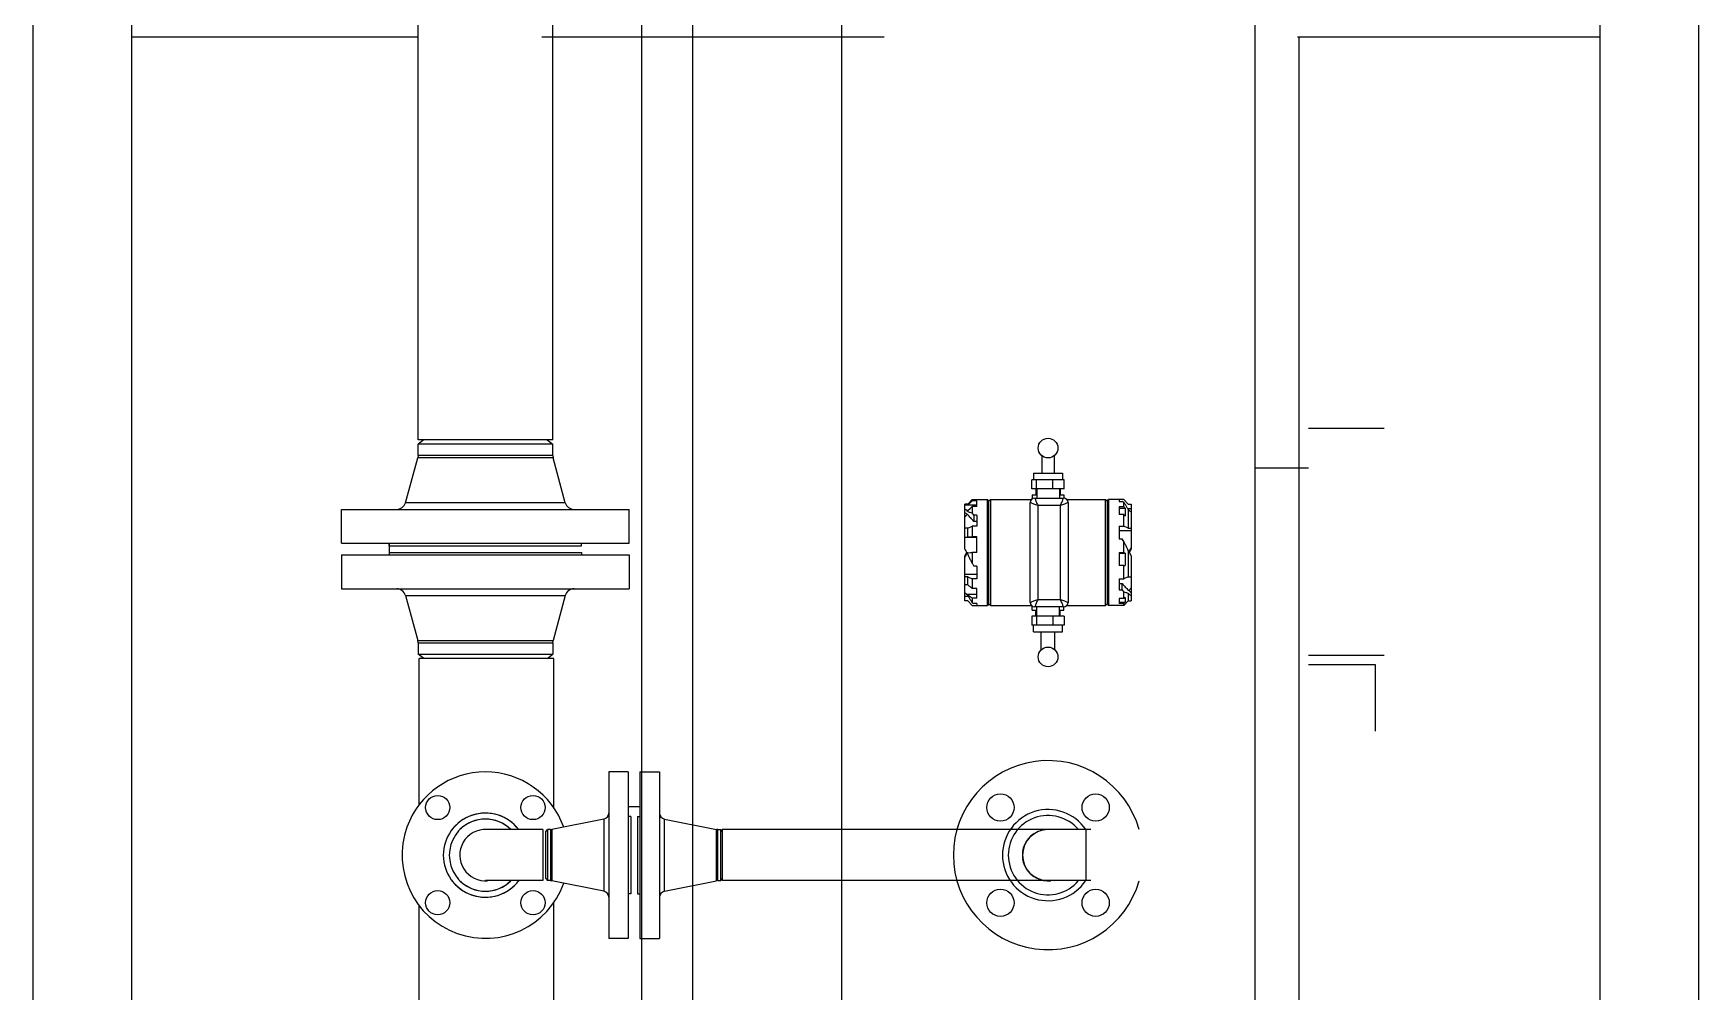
# Model space of a CAD drawing. Header units: millimetres. Extents: x 18255 to 228708, y -2217 to 146640.
# Drawn here: x 73060 to 74160, y 82869 to 83503 of the extents above; entities that cross this region are included whole.
import ezdxf

# ---------------------------------------------------------------- set-up
doc = ezdxf.new("R2010")
doc.units = ezdxf.units.MM
doc.layers.add('设备', color=8, linetype='Continuous')

msp = doc.modelspace()

# ---------------------------------------------------------------- linework, layer by layer
at = {"layer": '设备'}
for p, q in [((73060.04861356638, 82942.85242975979), (73060.04861356638, 87198.15242975982)), ((73125.04861356597, 82942.85242975979), (73125.04861356507, 87198.15242975982)), ((74160.04861356583, 82453.90242975985), (74160.04861356583, 87198.15242975982)), ((74095.04861356443, 82325.99342430284), (74095.04861356443, 84142.65175577611)), ((73060.04861356458, 81297.951755776), (73060.04861356458, 83585.20175577608)), ((73125.04861356507, 81211.20175577607), (73125.04861356507, 83585.20175577608)), ((73314.19861356524, 83234.20242975975), (73314.19861356524, 83585.30242975985)), ((73403.09861356587, 83234.20242975975), (73403.09861356587, 83585.30242975985)), ((73461.79861356548, 83585.30242975985), (73461.79861356548, 83014.70242975983)), ((73495.49861356543, 83585.30242975985), (73495.49861356543, 82979.81522503527)), ((73593.78027073952, 83557.30242975982), (73593.78027073952, 82589.70242975987)), ((73866.77968500779, 83557.30242975982), (73866.77968500779, 82589.70242975987)), ((73258.54861356589, 83500.3024297598), (73125.04861356597, 83500.3024297598)), ((73314.19861356524, 83500.3024297598), (73258.54861356589, 83500.3024297598)), ((73593.78027073952, 83500.3024297598), (73395.88027073847, 83500.3024297598)), ((73461.79861356548, 83500.3024297598), (73403.09861356587, 83500.3024297598)), ((73622.14861356557, 83500.3024297598), (73495.49861356543, 83500.3024297598)), ((74095.04861356624, 83500.3024297598), (73895.14861356572, 83500.3024297598)), ((73895.88027073847, 83500.3024297598), (73895.88027073847, 82272.70242975987)), ((73952.38027073909, 83241.7024297597), (73902.38027073888, 83241.7024297597)), ((73403.09861356587, 83234.20242975975), (73314.19861356524, 83234.20242975975)), ((73317.89861356636, 83234.20242975975), (73314.19861356524, 83231.36331990417)), ((73403.09861356587, 83231.36331990417), (73314.19861356524, 83231.36331990417)), ((73314.19861356524, 83223.90852919943), (73314.19861356524, 83231.36331990417)), ((73399.39861356566, 83234.20242975975), (73403.09861356587, 83231.36331990417)), ((73403.09861356587, 83223.90852919943), (73403.09861356587, 83231.36331990417)), ((73305.85710865768, 83192.61881496526), (73313.98585506584, 83222.3249144049)), ((73314.19861356524, 83223.90852919943), (73313.98585506584, 83222.3249144049)), ((73403.31137206528, 83222.3249144049), (73313.98585506584, 83222.3249144049)), ((73403.09861356587, 83223.90852919943), (73314.19861356524, 83223.90852919943)), ((73403.09861356587, 83223.90852919943), (73403.31137206528, 83222.3249144049)), ((73411.44011847433, 83192.61881496526), (73403.31137206528, 83222.3249144049)), ((73461.79861356548, 83218.90175577618), (73461.79861356455, 81956.69342430301)), ((73726.28027073923, 83223.64875987613), (73726.28027073923, 83212.20242975983)), ((73734.28027073902, 83223.64875987613), (73734.28027073902, 83212.20242975983)), ((73902.38027073888, 83215.40242975992), (73866.78027073873, 83215.40242975992)), ((73741.03161299179, 83207.70242975981), (73719.52892848646, 83207.70242975981)), ((73719.52892848646, 83201.70242975972), (73719.52892848646, 83207.70242975981)), ((73720.780270739, 83212.20242975983), (73739.78027073832, 83212.20242975983)), ((73720.780270739, 83212.20242975983), (73720.780270739, 83207.70242975981)), ((73722.63494754958, 83201.70242975972), (73722.63494754958, 83207.70242975981)), ((73733.38628980317, 83201.70242975972), (73733.38628980317, 83207.70242975981)), ((73739.78027073832, 83212.20242975983), (73739.78027073832, 83207.70242975981)), ((73741.03161299179, 83201.70242975972), (73741.03161299179, 83207.70242975981)), ((73677.28027073832, 83191.70242975974), (73680.28027073893, 83194.7024297599)), ((73680.28027073893, 83194.7024297599), (73690.28027073917, 83194.7024297599)), ((73680.28027073893, 83194.7024297599), (73680.28027073893, 83193.81010857523)), ((73683.28027073955, 83193.81010857523), (73680.28027073893, 83193.81010857523)), ((73683.28027073955, 83190.06408430936), (73683.28027073955, 83193.81010857523)), ((73691.28027073937, 83193.70242975991), (73690.28027073917, 83194.7024297599)), ((73690.28027073917, 83124.70242975972), (73690.28027073917, 83194.7024297599)), ((73691.28027073937, 83193.70242975991), (73692.28027073957, 83194.7024297599)), ((73691.28027073937, 83125.70242975971), (73691.28027073937, 83193.7024297597)), ((73692.28027073957, 83194.7024297599), (73719.32714068505, 83194.7024297599)), ((73692.28027073957, 83194.7024297599), (73692.28027073957, 83124.70242975972)), ((73741.03161299179, 83201.70242975972), (73719.52892848646, 83201.70242975972)), ((73719.78027073879, 83197.70242975983), (73722.7802707385, 83197.70242975983)), ((73719.78027073879, 83197.70242975983), (73719.78027073879, 83195.14276869358)), ((73721.51754742488, 83195.70242975987), (73740.51754742512, 83195.70242975987)), ((73722.28027073841, 83201.70242975972), (73722.28027073841, 83197.70242975983)), ((73722.7802707385, 83201.70242975972), (73722.7802707385, 83195.70242975987)), ((73737.78027073882, 83201.70242975972), (73737.78027073882, 83195.70242975987)), ((73737.78027073882, 83197.70242975983), (73740.78027073853, 83197.70242975983)), ((73738.28027073893, 83201.70242975972), (73738.28027073893, 83197.70242975983)), ((73740.78027073853, 83197.70242975983), (73740.78027073853, 83195.66084280313)), ((73742.70795441323, 83194.7024297599), (73768.28027073867, 83194.7024297599)), ((73769.28027073888, 83193.70242975991), (73768.28027073867, 83194.7024297599)), ((73768.28027073867, 83124.70242975972), (73768.28027073867, 83194.7024297599)), ((73769.28027073888, 83193.70242975991), (73770.28027073908, 83194.7024297599)), ((73769.28027073888, 83193.7024297597), (73769.28027073888, 83125.70242975971)), ((73780.28027073931, 83194.7024297599), (73770.28027073908, 83194.7024297599)), ((73770.28027073908, 83194.7024297599), (73770.28027073908, 83124.70242975972)), ((73777.2802707387, 83194.7024297599), (73777.2802707387, 83193.50983367984)), ((73777.2802707387, 83193.50983367984), (73779.28027073911, 83193.50983367984)), ((73783.280270739, 83191.70242975974), (73780.28027073931, 83194.7024297599)), ((73780.28027073931, 83189.85161913178), (73780.28027073931, 83193.02012374668)), ((73263.64861356531, 83188.20242975993), (73453.6486135658, 83188.20242975993)), ((73263.64861356531, 83165.80242975964), (73263.64861356531, 83188.20242975993)), ((73411.44011847433, 83192.61881496526), (73305.85710865768, 83192.61881496526)), ((73453.6486135658, 83165.80242975964), (73453.6486135658, 83188.20242975993)), ((73495.49861356543, 83182.79648282327), (73495.49861356543, 81956.69342430301)), ((73677.28027073832, 83191.70242975974), (73675.28027073882, 83191.70242975974)), ((73675.28027073882, 83186.19508870733), (73675.28027073882, 83191.70242975974)), ((73683.28027073955, 83191.0292300522), (73675.28027073882, 83191.0292300522)), ((73675.30605112377, 83186.17560473784), (73675.28027073882, 83186.19508870733)), ((73675.30362235272, 83186.17311897264), (73675.28027073882, 83186.14794664517)), ((73675.28027073882, 83161.93386049075), (73675.28027073882, 83186.14794664517)), ((73677.28027073832, 83187.34653629622), (73676.57492778022, 83187.34653629622)), ((73677.28027073832, 83191.0292300522), (73677.28027073832, 83191.70242975974)), ((73677.28027073832, 83187.34653629622), (73678.7768881023, 83188.70244167987)), ((73677.28027073832, 83186.69213127987), (73677.28027073832, 83187.34653629622)), ((73678.7768881023, 83188.70244167987), (73680.28027073893, 83190.06408430936)), ((73683.28027073955, 83190.06408430936), (73680.28027073893, 83190.06408430936)), ((73680.28027073893, 83190.06408430936), (73680.28027073893, 83185.64558881984)), ((73683.28027073955, 83184.4511671013), (73681.28027073914, 83184.4511671013)), ((73681.28027073914, 83184.4511671013), (73681.28027073914, 83180.20852641415)), ((73683.28027073955, 83184.4511671013), (73683.28027073955, 83177.20242975997)), ((73718.51754742427, 83126.70242975968), (73718.51754742427, 83192.70242975971)), ((73738.51754742471, 83190.70242975977), (73723.51754742436, 83190.70242975977)), ((73723.51754742436, 83190.70242975977), (73723.51754742436, 83128.70242975985)), ((73738.51754742471, 83128.70242975985), (73738.51754742471, 83190.70242975977)), ((73743.5175474239, 83192.70242975971), (73743.5175474239, 83126.70242975968)), ((73780.28027073931, 83189.85161913178), (73777.2802707387, 83189.85161913178)), ((73777.2802707387, 83189.85161913178), (73777.2802707387, 83184.80497564997)), ((73777.2802707387, 83188.93637950894), (73781.28027073952, 83188.93637950894)), ((73780.28027073931, 83184.80497564997), (73777.2802707387, 83184.80497564997)), ((73781.28027073952, 83188.93637950894), (73780.28027073931, 83189.85161913178)), ((73780.28027073931, 83177.20242975974), (73780.28027073931, 83184.80497564997)), ((73782.92845352649, 83188.70242975981), (73785.2802707385, 83188.70242975981)), ((73783.280270739, 83191.70242975974), (73785.2802707385, 83191.70242975974)), ((73783.280270739, 83188.08576630226), (73783.280270739, 83175.70242975967)), ((73785.2802707385, 83191.70242975974), (73785.2802707385, 83161.90733969142)), ((73866.78027073873, 83186.02885294058), (73866.78027073873, 82329.99342430275)), ((73593.78027073768, 83172.05175577624), (73593.78027073768, 82329.99342430275)), ((73677.28027073832, 83175.70242975967), (73675.28027073882, 83175.70242975967)), ((73677.28027073832, 83175.70242975967), (73680.28027073893, 83177.20242975997)), ((73677.28027073832, 83169.71130184605), (73677.28027073832, 83175.70242975967)), ((73683.28027073955, 83177.20242975997), (73680.28027073893, 83177.20242975997)), ((73680.28027073893, 83177.20242975974), (73680.28027073893, 83169.955557119)), ((73683.28027073955, 83180.20852641415), (73681.28027073914, 83180.20852641415)), ((73777.2802707387, 83177.20242975997), (73780.28027073931, 83177.20242975997)), ((73777.2802707387, 83177.20242975974), (73777.2802707387, 83168.76109633835)), ((73777.2802707387, 83174.20242975981), (73785.2802707385, 83174.20242975981)), ((73783.280270739, 83175.70242975967), (73780.28027073931, 83177.20242975997)), ((73783.280270739, 83175.70242975967), (73785.2802707385, 83175.70242975967)), ((73263.64861356531, 83165.80242975964), (73453.6486135658, 83165.80242975964)), ((73295.04861356516, 83165.80242975964), (73295.04861356516, 83158.10242975976)), ((73295.14861356627, 83164.20242975983), (73295.14861356627, 83165.80242975964)), ((73295.14861356627, 83164.20242975983), (73422.14861356575, 83164.20242975983)), ((73422.14861356575, 83164.20242975983), (73422.14861356575, 83165.80242975964)), ((73683.28027073955, 83169.71130184605), (73675.28027073882, 83169.71130184605)), ((73683.28027073955, 83169.955557119), (73680.28027073893, 83169.955557119)), ((73683.28027073955, 83159.80421695394), (73683.28027073955, 83169.955557119)), ((73777.2802707387, 83168.76109633835), (73779.28027073911, 83168.76109633835)), ((73780.28027073931, 83159.38157754908), (73780.28027073931, 83167.07696468665)), ((73783.280270739, 83161.09606478244), (73783.280270739, 83143.70242975974)), ((73263.64861356531, 83158.10242975976), (73453.6486135658, 83158.10242975976)), ((73263.64861356531, 83158.10242975976), (73263.64861356531, 83135.7024297597)), ((73295.14861356627, 83159.70242975981), (73422.14861356575, 83159.70242975981)), ((73295.14861356627, 83159.70242975981), (73295.14861356627, 83158.10242975976)), ((73422.14861356575, 83159.70242975981), (73422.14861356575, 83158.10242975976)), ((73453.6486135658, 83158.10242975976), (73453.6486135658, 83135.7024297597)), ((73675.28027073882, 83133.25691287445), (73675.28027073882, 83157.47099902887)), ((73676.49963748234, 83159.70248952566), (73676.45925455878, 83159.62904624916)), ((73676.57492778022, 83159.56552424336), (73676.49963748234, 83159.70236999396)), ((73677.28027073832, 83159.56552424336), (73676.57492778022, 83159.56552424336)), ((73677.28027073832, 83159.56552424336), (73679.0007713126, 83159.7024312498)), ((73677.28027073832, 83158.30879473718), (73677.28027073832, 83159.56552424336)), ((73679.0007713126, 83159.7024312498), (73680.28027073893, 83159.80421695394)), ((73683.28027073955, 83159.80421695394), (73680.28027073893, 83159.80421695394)), ((73680.28027073893, 83159.80421695394), (73680.28027073893, 83152.32789483297)), ((73683.28027073955, 83150.64376318127), (73681.28027073914, 83150.64376318127)), ((73683.28027073955, 83150.64376318127), (73683.28027073955, 83142.20242975965)), ((73780.28027073931, 83159.38157754908), (73777.2802707387, 83159.38157754908)), ((73777.2802707387, 83159.38157754908), (73777.2802707387, 83151.13151904938)), ((73777.2802707387, 83159.28503944837), (73781.28027073952, 83159.28503944837)), ((73780.28027073931, 83151.13151904938), (73777.2802707387, 83151.13151904938)), ((73781.28027073952, 83159.28503944837), (73780.28027073931, 83159.38157754908)), ((73780.28027073931, 83142.20242975965), (73780.28027073931, 83151.13151904938)), ((73780.28027073931, 83151.13151904938), (73781.28027073952, 83151.02938229892)), ((73785.2802707385, 83157.4975198282), (73785.2802707385, 83127.70242975988)), ((73683.28027073955, 83145.20242975981), (73675.28027073882, 83145.20242975981)), ((73677.28027073832, 83143.70242975974), (73675.28027073882, 83143.70242975974)), ((73677.28027073832, 83138.38450155366), (73675.28027073882, 83138.38450155366)), ((73677.28027073832, 83143.70242975974), (73680.28027073893, 83142.20242975965)), ((73677.28027073832, 83138.38450155366), (73677.28027073832, 83143.70242975974)), ((73683.28027073955, 83142.20242975965), (73680.28027073893, 83142.20242975965)), ((73680.28027073893, 83142.20242975965), (73680.28027073893, 83135.84787830358)), ((73777.2802707387, 83142.20242975965), (73780.28027073931, 83142.20242975965)), ((73777.2802707387, 83142.20242975965), (73777.2802707387, 83134.95369241832)), ((73777.2802707387, 83139.19633310547), (73779.28027073911, 83139.19633310547)), ((73779.28027073911, 83134.95369241832), (73779.28027073911, 83139.19633310547)), ((73783.280270739, 83143.70242975974), (73780.28027073931, 83142.20242975965)), ((73783.280270739, 83143.70242975974), (73785.2802707385, 83143.70242975974)), ((73263.64861356531, 83135.7024297597), (73453.6486135658, 83135.7024297597)), ((73305.85710865768, 83131.28604455413), (73411.44011847433, 83131.28604455413)), ((73305.85710865768, 83131.28604455413), (73313.98585506584, 83101.57994511473)), ((73411.44011847433, 83131.28604455413), (73403.31137206528, 83101.57994511473)), ((73675.30488500968, 83133.23038059616), (73675.28027073882, 83133.25691287445)), ((73675.30439778246, 83133.22800347896), (73675.28027073882, 83133.20977081229)), ((73675.28027073882, 83127.70242975988), (73675.28027073882, 83133.20977081229)), ((73677.63208795083, 83130.70242975981), (73675.28027073882, 83130.70242975981)), ((73677.28027073832, 83127.70242975988), (73675.28027073882, 83127.70242975988)), ((73683.28027073955, 83131.92141770695), (73676.57492778022, 83131.92141770695)), ((73677.28027073832, 83131.31909321714), (73677.28027073832, 83131.92141770695)), ((73677.28027073832, 83131.92141770695), (73677.57603427896, 83131.67696692243)), ((73677.28027073832, 83127.70242975988), (73680.28027073893, 83124.70242975972)), ((73683.28027073955, 83135.84787830358), (73680.28027073893, 83135.84787830358)), ((73683.28027073955, 83129.44256240416), (73680.28027073893, 83129.44256240416)), ((73680.28027073893, 83129.44256240416), (73680.28027073893, 83126.38473577294)), ((73683.28027073955, 83129.44256240416), (73683.28027073955, 83135.84787830358)), ((73723.51754742436, 83128.70242975985), (73738.51754742471, 83128.70242975985)), ((73777.2802707387, 83134.95369241832), (73779.28027073911, 83134.95369241832)), ((73780.28027073931, 83129.23238817688), (73777.2802707387, 83129.23238817688)), ((73777.2802707387, 83129.23238817688), (73777.2802707387, 83126.02897315923)), ((73780.28027073931, 83129.23238817688), (73780.28027073931, 83133.75927069978)), ((73781.28027073952, 83130.05108969923), (73780.28027073931, 83129.23238817688)), ((73783.280270739, 83127.70242975988), (73780.28027073931, 83124.70242975972)), ((73783.280270739, 83132.71272823976), (73783.280270739, 83127.70242975965)), ((73783.280270739, 83127.70242975988), (73785.2802707385, 83127.70242975988)), ((73680.28027073893, 83124.70242975972), (73690.28027073917, 83124.70242975972)), ((73683.28027073955, 83125.89502583978), (73681.28027073914, 83125.89502583978)), ((73683.28027073955, 83125.89502583978), (73683.28027073955, 83124.70242975972)), ((73691.28027073937, 83125.70242975971), (73690.28027073917, 83124.70242975972)), ((73691.28027073937, 83125.70242975971), (73692.28027073957, 83124.70242975972)), ((73692.28027073957, 83124.70242975972), (73719.32714043584, 83124.70242975972)), ((73741.03161299179, 83117.7024297599), (73719.52892848646, 83117.7024297599)), ((73719.52892848646, 83117.7024297599), (73719.52892848646, 83111.70242975981)), ((73719.78027073879, 83121.7024297598), (73719.78027073879, 83124.2620940302)), ((73719.78027073879, 83121.7024297598), (73722.7802707385, 83121.7024297598)), ((73740.51754742512, 83123.70242975975), (73721.51754742488, 83123.70242975975)), ((73722.28027073841, 83117.7024297599), (73722.28027073841, 83121.7024297598)), ((73722.63494754958, 83117.7024297599), (73722.63494754958, 83111.70242975981)), ((73722.7802707385, 83117.7024297599), (73722.7802707385, 83123.70242975975)), ((73733.38628980317, 83117.7024297599), (73733.38628980317, 83111.70242975981)), ((73737.78027073882, 83117.7024297599), (73737.78027073882, 83123.70242975975)), ((73737.78027073882, 83121.7024297598), (73740.78027073853, 83121.7024297598)), ((73738.28027073893, 83117.7024297599), (73738.28027073893, 83121.7024297598)), ((73740.78027073853, 83121.7024297598), (73740.78027073853, 83123.74404104502)), ((73741.03161299179, 83117.7024297599), (73741.03161299179, 83111.70242975981)), ((73742.70795416494, 83124.70242975972), (73768.28027073867, 83124.70242975972)), ((73769.28027073888, 83125.70242975971), (73768.28027073867, 83124.70242975972)), ((73769.28027073888, 83125.70242975971), (73770.28027073908, 83124.70242975972)), ((73780.28027073931, 83124.70242975972), (73770.28027073908, 83124.70242975972)), ((73777.2802707387, 83126.89515462011), (73781.28027073952, 83126.89515462011)), ((73780.28027073931, 83126.02897315923), (73777.2802707387, 83126.02897315923)), ((73780.28027073931, 83124.70242975972), (73780.28027073931, 83126.02897315923)), ((73741.03161299179, 83111.70242975981), (73719.52892848646, 83111.70242975981)), ((73720.780270739, 83107.2024297598), (73720.780270739, 83111.70242975981)), ((73720.780270739, 83107.2024297598), (73739.78027073832, 83107.2024297598)), ((73725.78027073911, 83095.33637219555), (73725.78027073911, 83107.2024297598)), ((73734.78027073914, 83095.33637219555), (73734.78027073914, 83107.2024297598)), ((73739.78027073832, 83107.2024297598), (73739.78027073832, 83111.70242975981)), ((73313.98585506584, 83101.57994511473), (73403.31137206528, 83101.57994511473)), ((73314.19861356524, 83099.99633032021), (73313.98585506584, 83101.57994511473)), ((73314.19861356524, 83099.99633032021), (73403.09861356587, 83099.99633032021)), ((73314.19861356524, 83099.99633032021), (73314.19861356524, 83092.54153961546)), ((73403.09861356587, 83099.99633032021), (73403.31137206528, 83101.57994511473)), ((73403.09861356587, 83099.99633032021), (73403.09861356587, 83092.54153961546)), ((74160.04861356493, 81273.20175577619), (74160.04861356493, 83096.25175577616)), ((73314.19861356524, 83092.54153961546), (73403.09861356587, 83092.54153961546)), ((73317.89861356636, 83089.70242975987), (73314.19861356524, 83092.54153961546)), ((73403.89861356569, 83089.70242975987), (73314.99861356593, 83089.70242975987)), ((73314.99861356593, 82993.03146945998), (73314.99861356593, 83089.70242975987)), ((73399.39861356566, 83089.70242975987), (73403.09861356587, 83092.54153961546)), ((73403.89861356569, 82990.92670545474), (73403.89861356569, 83089.70242975987)), ((73952.38027073909, 83091.70242975983), (73902.38027073888, 83091.70242975983)), ((73902.38027073888, 83085.70242975974), (73946.38027073967, 83085.70242975974)), ((73946.38027073967, 83085.70242975974), (73946.38027073967, 83041.70242975987)), ((73453.04861356641, 83014.70242975983), (73440.14861356578, 83014.70242975983)), ((73440.14861356578, 83014.70242975983), (73440.14861356578, 82904.70242975971)), ((73453.04861356641, 83014.70242975983), (73453.04861356641, 82904.70242975971)), ((73460.74861356654, 83014.70242975983), (73473.64861356624, 83014.70242975983)), ((73460.74861356654, 83014.70242975983), (73460.74861356654, 82904.70242975971)), ((73473.64861356624, 83014.70242975983), (73473.64861356624, 82904.70242975971)), ((73460.74861356654, 82991.7024297597), (73453.04861356641, 82991.7024297597)), ((73454.64861356601, 82985.20242975974), (73453.04861356641, 82985.20242975974)), ((73454.64861356601, 82985.20242975974), (73454.64861356601, 82934.2024297598)), ((73459.14861356601, 82985.20242975974), (73460.74861356654, 82985.20242975974)), ((73459.14861356601, 82985.20242975974), (73459.14861356601, 82934.2024297598)), ((73396.64861356601, 82976.55242975974), (73357.7588890176, 82976.6073045339)), ((73396.64861356601, 82976.55242975974), (73396.64861356601, 82942.85242975979)), ((73398.64861356551, 82975.20242975974), (73399.68450499969, 82976.55242975974)), ((73398.64861356551, 82944.20285224442), (73398.64861356551, 82975.20200727535)), ((73401.65100660495, 82976.55242975974), (73399.68450499969, 82976.55242975974)), ((73399.68450499969, 82976.55242975974), (73399.68450499969, 82942.85242975979)), ((73401.65100660495, 82976.55242975974), (73402.43844012736, 82976.63070202224)), ((73401.65100660495, 82976.55242975974), (73401.65100660495, 82942.85242975979)), ((73436.9360470883, 82983.55738688428), (73402.43844012736, 82976.63070202224)), ((73402.43844012736, 82976.63070202224), (73402.43844012736, 82942.77415749752)), ((73436.9360470883, 82983.55738688428), (73436.9360470883, 82935.84747263526)), ((73476.86118004372, 82983.55738688428), (73511.35878700376, 82976.63070202224)), ((73476.86118004372, 82935.84747263526), (73476.86118004372, 82983.55738688428)), ((73512.14622052619, 82976.55242975974), (73511.35878700376, 82976.63070202224)), ((73511.35878700376, 82942.77415749752), (73511.35878700376, 82976.63070202224)), ((73512.14622052619, 82976.55242975974), (73514.11272213233, 82976.55242975974)), ((73512.14622052619, 82942.85242975979), (73512.14622052619, 82976.55242975974)), ((73515.1486135656, 82975.20242975974), (73514.11272213233, 82976.55242975974)), ((73514.11272213233, 82942.85242975979), (73514.11272213233, 82976.55242975974)), ((73758.6486135661, 82976.55242975974), (73515.1486135656, 82976.55242975974)), ((73515.1486135656, 82976.55213574716), (73515.1486135656, 82942.85272377236)), ((73755.28027073966, 82976.55242975974), (73755.28027073966, 82942.85242975979)), ((73396.64861356601, 82942.85242975979), (73358.64861356647, 82942.85242975979)), ((73398.64861356551, 82944.2024297598), (73399.68450499969, 82942.85242975979)), ((73401.65100660495, 82942.85242975979), (73399.68450499969, 82942.85242975979)), ((73401.65100660495, 82942.85242975979), (73402.43844012736, 82942.77415749752)), ((73436.9360470883, 82935.84747263526), (73402.43844012736, 82942.77415749752)), ((73476.86118004372, 82935.84747263526), (73511.35878700376, 82942.77415749752)), ((73512.14622052619, 82942.85242975979), (73511.35878700376, 82942.77415749752)), ((73512.14622052619, 82942.85242975979), (73514.11272213233, 82942.85242975979)), ((73515.1486135656, 82944.2024297598), (73514.11272213233, 82942.85242975979)), ((73758.6486135661, 82942.85242975979), (73515.1486135656, 82942.85242975979)), ((73866.78027073873, 82942.85242975979), (73866.78027073873, 82575.7253325953)), ((73454.64861356601, 82934.2024297598), (73453.04861356641, 82934.2024297598)), ((73459.14861356601, 82934.2024297598), (73460.74861356654, 82934.2024297598)), ((73495.49861356543, 82939.58963448426), (73495.49861356543, 82578.9577027126)), ((73314.99861356593, 82591.97908745726), (73314.99861356593, 82926.37339005954)), ((73403.89861356569, 82591.97908745726), (73403.89861356569, 82928.47815406503)), ((73453.04861356641, 82904.70242975971), (73440.14861356578, 82904.70242975971)), ((73460.74861356654, 82904.70242975971), (73473.64861356624, 82904.70242975971)), ((73461.79861356548, 82904.70242975971), (73461.79861356548, 82576.55242975966))]:
    msp.add_line(p, q, dxfattribs=at)
for centre, radius in [((73730.28027073911, 83228.70242975977), 6.500000000000001), ((73730.28027073911, 83090.70242975985), 6.500000000000001), ((73327.18236180343, 82991.16868152258), 8), ((73390.11486532859, 82991.16868152258), 8), ((73698.81401897606, 82991.16868152258), 9.000000000000002), ((73761.74652250126, 82991.16868152258), 9.000000000000002), ((73327.18236180343, 82928.23617799695), 8), ((73390.11486532859, 82928.23617799695), 8), ((73698.81401897606, 82928.23617799695), 9.000000000000002), ((73761.74652250126, 82928.23617799695), 9.000000000000002)]:
    msp.add_circle(centre, radius, dxfattribs=at)
for centre, radius, start, end in [((74816.53340151848, 81965.01036891526), 1673.6247883695, 132.7591088138353, 132.8991498354779), ((73721.51754742488, 83192.70242975971), 3, 90, 180), ((73740.51754742512, 83192.70242975971), 3, 0, 90), ((73772.49529564512, 83178.38975376093), 16.5726403553, 61.98208332431251, 65.83234865622927), ((73300.06986715767, 83194.2024297598), 6, 270, 344.6962725982363), ((73417.22735997435, 83194.2024297598), 6, 195.3037274007993, 270), ((73651.51518462886, 83157.26368844934), 39.1530885366, 50.20488025029188, 52.62866146257858), ((73652.88966067426, 83161.11087246577), 35.3454791339, 46.36489279077302, 47.92462562819627), ((73632.76698068337, 83144.85114891794), 62.623488403, 39.22378343116414, 40.64906155232526), ((73720.78630307267, 83153.53448132487), 71.4092941304, 28.93706147782376, 29.50671253381398), ((74085.07075156202, 83384.40946908439), 466.287072911, 208.4975737035396, 208.8100386105858), ((73488.53783173588, 82994.98681379622), 338.7162090178001, 30.53508497828823, 30.77033585115042), ((73502.57089823397, 83002.72084623452), 322.30492032, 29.14751414315206, 29.43153497177584), ((73533.75246512867, 83299.06312039861), 286.0979535577, 330.9419836838158, 331.5420107566695), ((73505.65013867352, 83314.97048998857), 318.7810200402, 330.8519040888267, 331.3047099130591), ((74084.98554580918, 82935.04175938324), 466.1900673616, 151.2002091884737, 151.5024382508312), ((73926.80756975556, 83020.3420159903), 286.0973762449, 150.9420664814192, 151.5420111613793), ((73958.33465499533, 83316.87768720917), 322.7005742075, 209.1755078472469, 209.4313833586356), ((73971.28032424924, 83323.97809899907), 337.8532562602, 210.534787630244, 210.866950730634), ((73505.65013882631, 83004.43436961494), 318.781019866, 28.69529008694089, 29.14809591117328), ((73300.06986715767, 83129.70242975984), 6, 15.30372740176374, 90), ((73417.22735997435, 83129.70242975984), 6, 90, 164.6962725992008), ((73705.45450063224, 83161.21208461185), 41.133633805, 222.8642382470742, 225.4049074321865), ((73692.08079295646, 83149.36122510517), 23.3362108519, 228.3594614515229, 229.8833281521786), ((73691.52856101035, 83148.70867501394), 22.4813551797, 229.8880235645845, 230.6702542780643), ((73739.7742384838, 83165.8703782391), 71.4092942211, 208.9370614793787, 209.506712533814), ((73827.79356056388, 83174.55371087794), 62.623488403, 219.2237837678975, 220.6490618801554), ((73688.06524580767, 83141.01510577188), 16.5726403553, 241.9820834225311, 245.8323487585895), ((73721.51754742488, 83126.70242975968), 3, 180, 270), ((73740.51754742512, 83126.70242975968), 3, 270, 0), ((73730.28027073911, 82959.70242975977), 62.5, 15.66397449584874, 344.3360255041512), ((73358.64861356647, 82959.70242975977), 55, 19.70312923451467, 160.2968707654853), ((73358.64861356647, 82959.70242975977), 27.77668251870625, 37.40415199751649, 322.6542113975659), ((73358.64861356647, 82959.70242975977), 27.7766825187, 37.38117237421493, 142.6154855856503), ((73436.14861356589, 82987.4791146219), 4, 281.3533055033089, 0), ((73477.64861356525, 82987.4791146219), 4, 180, 258.6466944966911), ((73730.28027073911, 82959.70242975977), 30.1174691984, 34.10578596125731, 326.0416975057361), ((73730.28027073911, 82959.70242975977), 26.2386074977, 39.98298898995114, 320.0252146124183), ((73358.64861356647, 82959.70242975977), 55.00000000001517, 160.2968707654853, 340.2968707654853), ((73358.64861356647, 82959.70242975977), 23.85495703750161, 45.04020680862551, 315.0611146794928), ((73358.64861356647, 82959.70242975977), 16.92827223619118, 86.82553914693808, 275.5119169458421), ((73358.64861356647, 82959.70242975977), 23.8549570375, 44.99719675855231, 135.0064195710652), ((73358.64861356647, 82959.70242975977), 16.9282722362, 87.12894107517768, 93.0127682292398), ((73730.28027073911, 82959.70242975977), 16.9711344435, 83.81021278287804, 276.1904757646942), ((73730.28027073911, 82959.70242975977), 16.85, 90, 270), ((73358.64861356647, 82959.70242975977), 27.7766825187, 217.3811723742149, 322.6154855856503), ((73358.64861356647, 82959.70242975977), 23.8549570375, 224.9971967585523, 315.0064195710652), ((73358.64861356647, 82959.70242975977), 16.9282722362, 267.1289410751776, 273.0127682292398), ((73436.14861356589, 82931.92574489761), 4, 0, 78.64669449669108), ((73477.64861356525, 82931.92574489761), 4, 101.3533055033089, 180)]:
    msp.add_arc(centre, radius, start, end, dxfattribs=at)
for points, start_tangent, end_tangent in [([(73721.51754742512, 83195.70242975967), (73721.57975118724, 83195.54696087039), (73721.76630699378, 83195.08051453426), (73722.07180504431, 83194.31685727404), (73722.48350589932, 83193.28694372589), (73722.97785226372, 83192.05056303705), (73723.51754742418, 83190.7024297599)], (0.3715504135665098, -0.9284127800599019), (0.3792709815505724, -0.9252856437628684)), ([(73738.51754742418, 83190.7024297599), (73739.05743535352, 83192.05104373407), (73739.55194707518, 83193.28784151434), (73739.96341770538, 83194.31717689859), (73740.26878771768, 83195.08051419386), (73740.4553636706, 83195.54701088706), (73740.51754742418, 83195.70242975967)], (0.3792780227391684, 0.9252827575757947), (0.3715503693132322, 0.9284127977700442)), ([(73782.93366891169, 83188.70538133418), (73782.33451824007, 83189.74347657047), (73781.33451615018, 83191.39000354044), (73780.28027073876, 83193.02012374683)], (-0.4925311563640455, 0.8702948121244297), (-0.5551372994163376, 0.8317587263123457)), ([(73676.93807732151, 83184.80931973539), (73675.28027073876, 83183.16415283468)], (-0.7442217069867396, -0.6679326693984533), (-0.6758694581789828, -0.7370213534904184)), ([(73679.17512537283, 83182.62406710244), (73677.21513862559, 83184.57369191141), (73675.30605112319, 83186.17560473795)], (-0.6829256635489775, 0.7304878767414205), (-0.7973491899518054, 0.6035182427095305)), ([(73677.28027073783, 83186.69213127985), (73678.22602323652, 83186.43698686978), (73679.22602532734, 83186.08941075101), (73680.28027073876, 83185.64558881999)], (0.9747991323904452, -0.2230844044097106), (0.9098373248438888, -0.4149651097633587)), ([(73681.28027073876, 83180.20852641424), (73679.22741460917, 83182.56803489116), (73679.17512537283, 83182.62406710244)], (-0.632455532023159, 0.7745966692500705), (-0.68292566351112, 0.7304878767768131)), ([(73723.51754742418, 83190.7024297599), (73722.16893344955, 83191.24231768993), (73720.93213566975, 83191.73682941066), (73719.90280028456, 83192.1483000418), (73719.13946298999, 83192.45367005293), (73718.67296629702, 83192.64024600631), (73718.51754742418, 83192.7024297599)], (-0.9252827575757947, 0.3792780227391684), (-0.9284127977341676, 0.3715503694028786)), ([(73743.51754742325, 83192.7024297599), (73743.36207853467, 83192.64022599685), (73742.89563219831, 83192.45367019007), (73742.13197493856, 83192.14817213884), (73741.10206139111, 83191.73647128476), (73739.86568070133, 83191.24212492013), (73738.51754742418, 83190.7024297599)], (-0.9284127800522113, -0.3715504135857266), (-0.9252856437693849, -0.379270981534674)), ([(73780.28027073876, 83184.80497564992), (73780.6156795884, 83184.48060456722), (73780.9490153885, 83184.15783138445), (73781.28027073969, 83183.83665743878)], (0.7190509434262691, -0.6949573661439905), (0.7177182131388212, -0.6963336603445346)), ([(73781.28027073969, 83188.93637950916), (73781.33196156123, 83187.37659249606), (73781.33196156123, 83185.6748063484), (73781.28027073969, 83183.83665743878)], (0.05202370808776983, -0.9986458500373387), (-0.04064126459993224, -0.9991738025047086)), ([(73785.28027073876, 83186.24692361557), (73784.62290944275, 83186.89640614309), (73783.95586796128, 83187.50983888784), (73783.28027073876, 83188.0857663023)], (-0.6991064347120096, 0.7150176172265008), (-0.7735293754319312, 0.6337604479169447)), ([(73680.28027073876, 83169.95555711922), (73679.26685769414, 83169.87317645585), (73678.26683202595, 83169.79175830598), (73677.28027073783, 83169.71130184585)], (-0.996717013001609, -0.0809641648703329), (-0.9966852679501158, -0.08135402049810349)), ([(73779.57122789812, 83168.27337645052), (73779.28027073876, 83168.76109633839)], (-0.5115989671047828, 0.8592243576955437), (-0.5130541148507465, 0.8583562635844847)), ([(73783.28027073876, 83161.09606478259), (73782.33451824007, 83163.00891946058), (73781.33451615018, 83165.00302254956), (73780.28027073876, 83167.07696468674)], (-0.4405829465505781, 0.8977119065762749), (-0.4555062046595889, 0.8902326086572075)), ([(73677.28027073783, 83158.30879473721), (73678.22602323652, 83156.39594005898), (73679.22602532734, 83154.40183697024), (73680.28027073876, 83152.32789483306)], (0.4405829465505781, -0.8977119065762749), (0.4555062046595889, -0.8902326086572075)), ([(73781.28027073969, 83159.28503944853), (73781.33196156123, 83156.51096716046), (73781.33196156123, 83153.7560399737), (73781.28027073969, 83151.02938229905)], (0.02784710626246248, -0.999612194139711), (-0.02857733331698373, -0.9995915846086791)), ([(73679.17307046638, 83136.78265399009), (73678.26683202595, 83137.54895059776), (73677.28027073783, 83138.38450155349)], (-0.7638321478154093, 0.6454149440195034), (-0.762811146011558, 0.6466213385904719)), ([(73779.28027073876, 83139.19633310533), (73781.33312686835, 83136.83682462841), (73783.345402851, 83134.83116760815), (73785.28027073876, 83133.2097708123)], (0.632455532039184, -0.7745966692369862), (0.7982231693659261, -0.6023618280464129)), ([(73677.57603427884, 83131.67696692224), (73678.27265091916, 83131.10126838845), (73679.27267813892, 83130.27496435598), (73680.28027073876, 83129.4425624042)], (0.7708125442688086, -0.637062023352394), (0.7709728767745462, -0.6368679794729677)), ([(73677.62687256583, 83130.69947818539), (73678.22602323652, 83129.6613829491), (73679.22602532734, 83128.01485597913), (73680.28027073876, 83126.38473577297)], (0.4925311563640455, -0.8702948121244297), (0.5551372994163376, -0.8317587263123457)), ([(73680.28027073876, 83135.84787830373), (73679.26685769414, 83136.70341236435), (73679.17307046638, 83136.78265399009)], (-0.7643506096988654, 0.6448008572055195), (-0.7638321477952854, 0.6454149440433197)), ([(73718.51754742418, 83126.7024297599), (73718.6730163137, 83126.76463352295), (73719.13946265006, 83126.95118932973), (73719.90311991074, 83127.25668738072), (73720.93303345819, 83127.66838823503), (73722.16941414704, 83128.16273459943), (73723.51754742418, 83128.7024297599)], (0.9284127800663076, 0.3715504135505038), (0.9252856437693849, 0.379270981534674)), ([(73723.51754742418, 83128.7024297599), (73722.97765949392, 83127.35381578573), (73722.4831477732, 83126.11701800546), (73722.07167714206, 83125.0876826212), (73721.76630713162, 83124.3243453257), (73721.57973117684, 83123.8578486325), (73721.51754742512, 83123.7024297599)], (-0.3792780227391684, -0.9252827575757947), (-0.3715503693580713, -0.9284127977520996)), ([(73738.51754742418, 83128.7024297599), (73739.86616139882, 83128.16254182986), (73741.10295917862, 83127.6680301089), (73742.13229456288, 83127.256559478), (73742.89563185838, 83126.95118946664), (73743.36212855135, 83126.76461351325), (73743.51754742325, 83126.7024297599)], (0.9252827575757947, -0.3792780227391684), (0.9284127977149509, -0.3715503694508966)), ([(73740.51754742418, 83123.7024297599), (73740.45534366113, 83123.85789864918), (73740.26878785458, 83124.32434498554), (73739.96328980313, 83125.08800224576), (73739.55158894905, 83126.11791579367), (73739.05724258465, 83127.35429648252), (73738.51754742418, 83128.7024297599)], (-0.3715504136465398, 0.9284127800278739), (-0.3792709815505724, 0.9252856437628684)), ([(73783.28027073876, 83132.71272823995), (73782.33451824007, 83132.96787265001), (73781.33451615018, 83133.31544876879), (73780.28027073876, 83133.75927069981)], (-0.9747991323904452, 0.2230844044097106), (-0.9098373248438888, 0.4149651097633587)), ([(73781.28027073969, 83130.05108969926), (73781.33196156123, 83128.8368044243), (73781.33196156123, 83127.7836633852), (73781.28027073969, 83126.89515462017)], (0.05977149031152808, -0.9982120861550109), (-0.09577379661294298, -0.9954031243081081)), ([(73785.28027073876, 83130.95302597235), (73784.62290944275, 83131.498397502), (73783.95586796128, 83132.08519180038), (73783.28027073876, 83132.71272823995)], (-0.7792687593449866, 0.6266898760223637), (-0.7238643325677414, 0.6899423367472519)), ([(73783.62246415601, 83134.59553978441), (73785.28027073876, 83136.24070668535)], (0.7442217069867396, 0.6679326693984533), (0.6758694581789828, 0.7370213534904184)), ([(73780.28027073876, 83126.02897315926), (73780.6156795884, 83126.31913006736), (73780.9490153885, 83126.60785762), (73781.28027073969, 83126.89515462017)], (0.7564816280019039, 0.6540149436332392), (0.7552394666071666, 0.655448966799798))]:
    msp.add_spline(points, degree=3, dxfattribs=dict(at, start_tangent=start_tangent, end_tangent=end_tangent))

doc.saveas('drawing.dxf')
